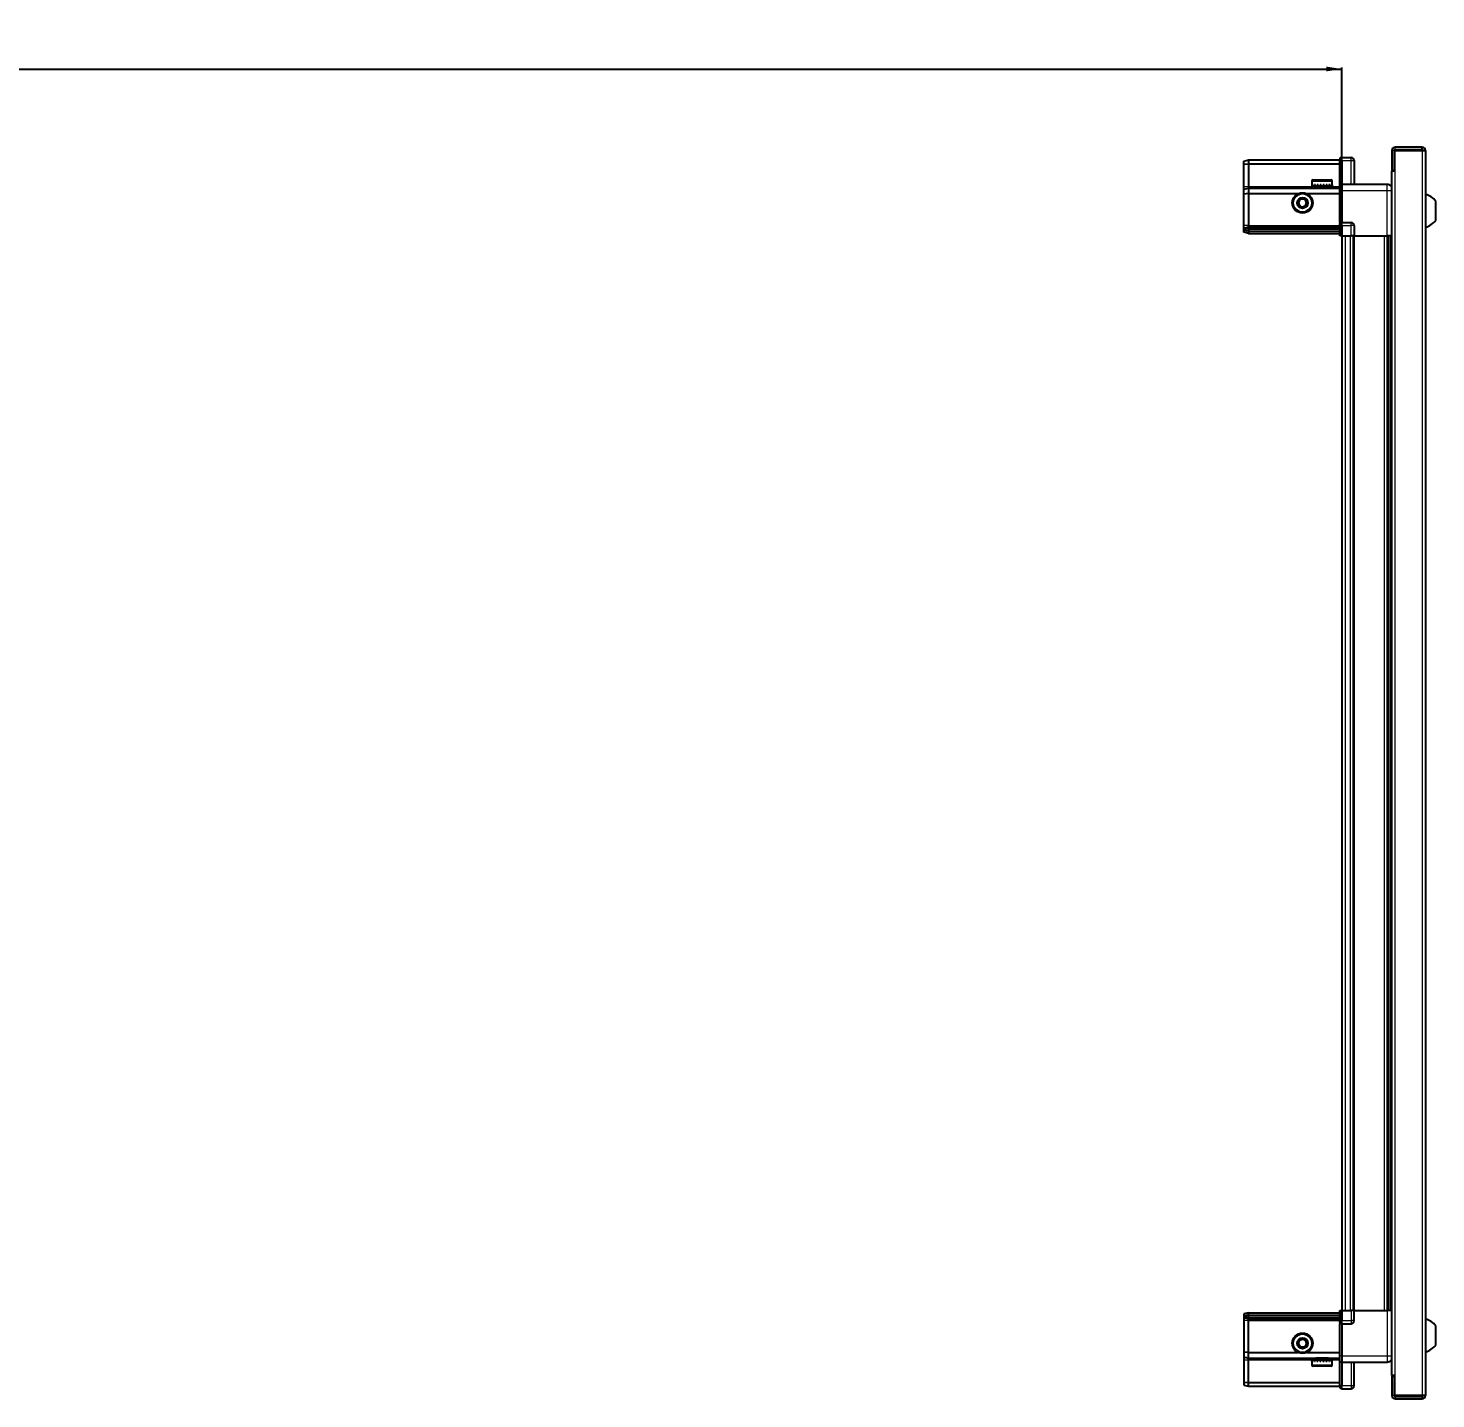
# Model space of a CAD drawing. Header units: millimetres. Extents: x 1021 to 4264, y -1438 to 1683.
# Drawn here: x 2757 to 3655, y 743 to 1618 of the extents above; entities that cross this region are included whole.
import ezdxf

# ---------------------------------------------------------------- set-up
doc = ezdxf.new("R2010")
doc.units = ezdxf.units.MM
doc.layers.add('FORMAT', color=7, linetype='Continuous')
doc.styles.add('SLDTEXTSTYLE0', font='TXT', dxfattribs={"width": 0.75})
doc.dimstyles.new('SLDDIMSTYLE0', dxfattribs={"dimtxt": 20, "dimasz": 10, "dimexe": 0, "dimexo": 0.0625, "dimgap": 5, "dimtad": 2, "dimdec": 1, "dimrnd": 1e-09, "dimzin": 12, "dimdsep": 46, "dimtxsty": 'SLDTEXTSTYLE0', "dimsah": 1, "dimcen": 0.09, "dimadec": 0, "dimazin": 3, "dimtfac": 1, "dimtofl": 0, "dimtmove": 0, "dimatfit": 3, "dimfxl": 0, "dimfrac": 2, "dimtolj": 1, "dimtzin": 12, "dimarcsym": 0})

# ---------------------------------------------------------------- blocks, each defined once
blk = doc.blocks.new('_D_4')
at = {"layer": 'FORMAT'}
for p, q in [((1695.13, 1485.67), (1695.13, 1593.16)), ((1695.13, 1592.16), (3595.13, 1592.16)), ((3595.13, 1485.67), (3595.13, 1593.16))]:
    blk.add_line(p, q, dxfattribs=at)
for points in [[(1695.13, 1592.16), (1705.13, 1590.63), (1705.13, 1593.7)], [(3595.13, 1592.16), (3585.13, 1593.7), (3585.13, 1590.63)]]:
    blk.add_solid(points, dxfattribs=at)
at = {"layer": 'FORMAT', "insert": (2615.58, 1617.95), "char_height": 20, "attachment_point": 1, "style": 'SLDTEXTSTYLE0'}
blk.add_mtext('1900', dxfattribs=at)

msp = doc.modelspace()

# ---------------------------------------------------------------- linework, layer by layer
at = {"color": 7, "linetype": 'Continuous', "lineweight": 25}
for p, q in [((3626.98, 1540.06), (3626.98, 1527.66)), ((3628.48, 1540.06), (3628.48, 1527.66)), ((3628.98, 1527.16), (3628.98, 1540.06)), ((3628.98, 1540.06), (3646.38, 1540.06)), ((3646.38, 1542.16), (3629.08, 1542.16)), ((3646.38, 1540.66), (3629.08, 1540.66)), ((3646.38, 1540.66), (3646.38, 1542.16)), ((3646.38, 1540.06), (3648.48, 1540.06)), ((3648.48, 1540.06), (3648.48, 745.26)), ((3532.48, 1533.36), (3535.48, 1534.16)), ((3532.48, 1531.51), (3532.48, 1533.36)), ((3532.48, 1531.51), (3535.48, 1531.66)), ((3532.48, 1517.16), (3532.48, 1531.51)), ((3535.48, 1534.16), (3535.48, 1531.66)), ((3535.48, 1534.16), (3593.78, 1534.16)), ((3535.48, 1531.66), (3535.48, 1517.16)), ((3535.48, 1531.66), (3593.78, 1531.66)), ((3594.65, 1535.66), (3593.78, 1535.16)), ((3594.65, 1535.66), (3593.78, 1535.16)), ((3593.78, 1535.16), (3593.78, 1533.66)), ((3593.78, 1518.86), (3593.78, 1533.66)), ((3594.98, 1535.66), (3594.65, 1535.66)), ((3594.98, 1535.66), (3594.65, 1535.66)), ((3594.98, 1533.66), (3594.98, 1535.66)), ((3594.98, 1535.66), (3594.98, 1535.66)), ((3594.98, 1535.66), (3600.98, 1535.66)), ((3594.98, 1533.66), (3594.98, 1518.86)), ((3602.98, 1533.66), (3602.98, 1518.66)), ((3626.98, 1527.66), (3628.48, 1527.66)), ((3575.98, 1520.56), (3575.98, 1517.66)), ((3576.78, 1521.36), (3588.18, 1521.36)), ((3588.98, 1517.66), (3588.98, 1520.56)), ((3593.78, 1518.66), (3593.78, 1518.86)), ((3594.98, 1518.66), (3593.78, 1518.66)), ((3593.78, 1514.66), (3593.78, 1518.66)), ((3594.98, 1518.86), (3594.98, 1518.66)), ((3594.98, 1518.66), (3594.98, 1514.66)), ((3594.98, 1518.66), (3623.98, 1518.66)), ((3626.88, 1527.16), (3626.88, 758.16)), ((3626.88, 1527.16), (3628.98, 1527.16)), ((3532.48, 1515.36), (3532.48, 1517.16)), ((3532.48, 1515.36), (3535.48, 1516.16)), ((3532.48, 1512.33), (3532.48, 1515.36)), ((3535.48, 1512.66), (3532.48, 1512.33)), ((3532.48, 1492.16), (3532.48, 1512.33)), ((3535.48, 1517.16), (3535.48, 1516.16)), ((3535.48, 1516.16), (3535.48, 1512.66)), ((3535.48, 1516.16), (3593.78, 1516.16)), ((3535.48, 1512.66), (3535.48, 1492.16)), ((3535.48, 1512.66), (3567.48, 1512.66)), ((3572.48, 1512.66), (3593.78, 1512.66)), ((3575.98, 1517.66), (3576.02, 1517.66)), ((3576.14, 1518.16), (3576.02, 1518.16)), ((3576.02, 1518.16), (3576.02, 1517.66)), ((3576.02, 1517.66), (3576.14, 1517.66)), ((3576.14, 1518.16), (3576.14, 1517.66)), ((3576.14, 1517.66), (3576.55, 1517.66)), ((3576.89, 1518.16), (3576.55, 1518.16)), ((3576.55, 1518.16), (3576.55, 1517.66)), ((3576.55, 1517.66), (3576.89, 1517.66)), ((3576.89, 1518.16), (3576.89, 1517.66)), ((3576.89, 1517.66), (3577.66, 1517.66)), ((3578.19, 1518.16), (3577.66, 1518.16)), ((3577.66, 1518.16), (3577.66, 1517.66)), ((3577.66, 1517.66), (3578.19, 1517.66)), ((3578.08, 1517.66), (3578.08, 1517.56)), ((3578.08, 1517.56), (3586.88, 1517.56)), ((3578.19, 1518.16), (3578.19, 1517.66)), ((3578.19, 1517.66), (3579.25, 1517.66)), ((3578.48, 1517.16), (3579.17, 1516.68)), ((3578.48, 1517.16), (3586.48, 1517.16)), ((3579.17, 1516.68), (3578.48, 1516.2)), ((3578.48, 1516.2), (3578.48, 1516.16)), ((3578.48, 1516.2), (3586.48, 1516.2)), ((3579.17, 1516.68), (3585.79, 1516.68)), ((3579.91, 1518.16), (3579.25, 1518.16)), ((3579.25, 1518.16), (3579.25, 1517.66)), ((3579.25, 1517.66), (3579.91, 1517.66)), ((3579.91, 1518.16), (3579.91, 1517.66)), ((3579.91, 1517.66), (3581.15, 1517.66)), ((3581.88, 1518.16), (3581.15, 1518.16)), ((3581.15, 1518.16), (3581.15, 1517.66)), ((3581.15, 1517.66), (3581.58, 1517.66)), ((3581.58, 1518.16), (3581.58, 1517.66)), ((3581.88, 1518.16), (3581.88, 1517.66)), ((3581.88, 1517.66), (3583.18, 1517.66)), ((3583.9, 1518.16), (3583.18, 1518.16)), ((3583.18, 1518.16), (3583.18, 1517.66)), ((3583.45, 1518.16), (3583.45, 1517.66)), ((3583.45, 1517.66), (3583.9, 1517.66)), ((3583.9, 1518.16), (3583.9, 1517.66)), ((3583.9, 1517.66), (3585.14, 1517.66)), ((3585.8, 1518.16), (3585.14, 1518.16)), ((3585.14, 1518.16), (3585.14, 1517.66)), ((3585.14, 1517.66), (3585.8, 1517.66)), ((3585.79, 1516.68), (3586.48, 1517.16)), ((3586.48, 1516.2), (3585.79, 1516.68)), ((3585.8, 1518.16), (3585.8, 1517.66)), ((3585.8, 1517.66), (3586.84, 1517.66)), ((3586.48, 1516.16), (3586.48, 1516.2)), ((3587.36, 1518.16), (3586.84, 1518.16)), ((3586.84, 1518.16), (3586.84, 1517.66)), ((3586.84, 1517.66), (3587.36, 1517.66)), ((3586.88, 1517.56), (3586.88, 1517.66)), ((3587.36, 1518.16), (3587.36, 1517.66)), ((3587.36, 1517.66), (3588.12, 1517.66)), ((3588.45, 1518.16), (3588.12, 1518.16)), ((3588.12, 1518.16), (3588.12, 1517.66)), ((3588.12, 1517.66), (3588.45, 1517.66)), ((3588.45, 1518.16), (3588.45, 1517.66)), ((3588.45, 1517.66), (3588.84, 1517.66)), ((3588.95, 1518.16), (3588.84, 1518.16)), ((3588.84, 1518.16), (3588.84, 1517.66)), ((3588.84, 1517.66), (3588.95, 1517.66)), ((3588.95, 1518.16), (3588.95, 1517.66)), ((3588.95, 1517.66), (3588.98, 1517.66)), ((3593.78, 1494.36), (3593.78, 1514.66)), ((3594.98, 1514.66), (3594.98, 1494.36)), ((3655.08, 1495.66), (3655.08, 1507.66)), ((3532.48, 1490.36), (3532.48, 1492.16)), ((3535.48, 1492.16), (3535.48, 1491.16)), ((3593.78, 1494.16), (3593.78, 1494.36)), ((3594.98, 1494.16), (3593.78, 1494.16)), ((3593.78, 1494.16), (3593.78, 1493.49)), ((3593.78, 1485.66), (3593.78, 1493.49)), ((3594.65, 1492.16), (3594.65, 1485.66)), ((3594.98, 1494.36), (3594.98, 1494.16)), ((3594.98, 1492.16), (3594.98, 1494.16)), ((3594.98, 1494.16), (3600.98, 1494.16)), ((3594.98, 1492.16), (3594.98, 1494.16)), ((3594.98, 1492.16), (3594.98, 1485.66)), ((3602.98, 1492.16), (3602.98, 1485.66)), ((3535.48, 1491.16), (3532.48, 1490.36)), ((3532.48, 1489.62), (3532.48, 1490.36)), ((3535.48, 1490.16), (3532.48, 1489.62)), ((3532.48, 1489.12), (3532.48, 1489.62)), ((3532.48, 1487.97), (3532.48, 1489.12)), ((3535.48, 1488.66), (3532.48, 1489.12)), ((3535.48, 1487.16), (3532.48, 1487.97)), ((3535.48, 1491.16), (3535.48, 1490.16)), ((3535.48, 1491.16), (3593.78, 1491.16)), ((3535.48, 1490.16), (3593.78, 1490.16)), ((3535.48, 1490.16), (3535.48, 1488.66)), ((3535.48, 1488.66), (3535.48, 1487.16)), ((3535.48, 1488.66), (3593.78, 1488.66)), ((3535.48, 1487.16), (3593.78, 1487.16)), ((3594.65, 1485.66), (3593.78, 1485.66)), ((3594.98, 1485.66), (3594.65, 1485.66)), ((3594.98, 1485.66), (3600.98, 1485.66)), ((3595.13, 1485.66), (3595.13, 799.66)), ((3602.98, 1485.66), (3600.98, 1485.66)), ((3602.33, 1485.66), (3602.33, 799.66)), ((3602.98, 1485.66), (3623.98, 1485.66)), ((3625.01, 799.66), (3625.01, 1485.66)), ((3625.04, 799.66), (3625.04, 1485.66)), ((3626.83, 1485.66), (3626.83, 799.66)), ((3593.78, 791.84), (3593.78, 799.66)), ((3593.78, 799.66), (3594.65, 799.66)), ((3594.65, 799.66), (3594.65, 799.66)), ((3594.65, 799.66), (3594.65, 793.16)), ((3594.98, 799.66), (3594.65, 799.66)), ((3594.98, 799.66), (3594.98, 793.16)), ((3594.98, 799.66), (3594.98, 799.66)), ((3594.98, 799.66), (3594.98, 793.16)), ((3594.98, 799.66), (3600.98, 799.66)), ((3602.98, 799.66), (3600.98, 799.66)), ((3602.98, 793.16), (3602.98, 799.66)), ((3602.98, 799.66), (3623.98, 799.66)), ((3535.48, 798.16), (3532.48, 797.36)), ((3532.48, 797.36), (3532.48, 796.21)), ((3535.48, 796.66), (3532.48, 796.21)), ((3532.48, 796.21), (3532.48, 795.71)), ((3535.48, 795.16), (3532.48, 795.71)), ((3532.48, 795.71), (3532.48, 794.97)), ((3535.48, 794.16), (3532.48, 794.97)), ((3532.48, 794.97), (3532.48, 793.16)), ((3532.48, 793.16), (3532.48, 773)), ((3535.48, 796.66), (3535.48, 798.16)), ((3535.48, 798.16), (3593.78, 798.16)), ((3535.48, 796.66), (3593.78, 796.66)), ((3535.48, 795.16), (3535.48, 796.66)), ((3535.48, 795.16), (3593.78, 795.16)), ((3535.48, 794.16), (3535.48, 795.16)), ((3535.48, 794.16), (3593.78, 794.16)), ((3535.48, 793.16), (3535.48, 794.16)), ((3535.48, 772.66), (3535.48, 793.16)), ((3593.78, 791.84), (3593.78, 791.16)), ((3594.98, 791.16), (3593.78, 791.16)), ((3593.78, 790.96), (3593.78, 791.16)), ((3593.78, 770.66), (3593.78, 790.96)), ((3594.98, 791.16), (3594.98, 793.16)), ((3594.98, 791.16), (3594.98, 790.96)), ((3594.98, 791.16), (3600.98, 791.16)), ((3594.98, 790.96), (3594.98, 770.66)), ((3655.08, 777.66), (3655.08, 789.66)), ((3535.48, 772.66), (3532.48, 773)), ((3532.48, 773), (3532.48, 769.97)), ((3535.48, 772.66), (3567.48, 772.66)), ((3535.48, 769.16), (3535.48, 772.66)), ((3572.48, 772.66), (3593.78, 772.66)), ((3532.48, 769.97), (3535.48, 769.16)), ((3532.48, 769.97), (3532.48, 768.16)), ((3532.48, 768.16), (3532.48, 753.82)), ((3535.48, 769.16), (3593.78, 769.16)), ((3535.48, 768.16), (3535.48, 769.16)), ((3535.48, 753.66), (3535.48, 768.16)), ((3575.98, 767.66), (3575.98, 764.76)), ((3576, 767.66), (3575.98, 767.66)), ((3576, 767.16), (3576, 767.66)), ((3576.1, 767.66), (3576, 767.66)), ((3576, 767.16), (3576.1, 767.16)), ((3576.1, 767.16), (3576.1, 767.66)), ((3576.47, 767.66), (3576.1, 767.66)), ((3576.47, 767.16), (3576.47, 767.66)), ((3576.79, 767.66), (3576.47, 767.66)), ((3576.47, 767.16), (3576.79, 767.16)), ((3588.18, 763.96), (3576.78, 763.96)), ((3576.79, 767.16), (3576.79, 767.66)), ((3577.53, 767.66), (3576.79, 767.66)), ((3577.53, 767.16), (3577.53, 767.66)), ((3578.04, 767.66), (3577.53, 767.66)), ((3577.53, 767.16), (3578.04, 767.16)), ((3578.04, 767.16), (3578.04, 767.66)), ((3579.07, 767.66), (3578.04, 767.66)), ((3578.08, 767.76), (3578.08, 767.66)), ((3586.88, 767.76), (3578.08, 767.76)), ((3578.48, 769.16), (3578.48, 769.13)), ((3578.48, 769.13), (3579.17, 768.65)), ((3586.48, 769.13), (3578.48, 769.13)), ((3579.17, 768.65), (3578.48, 768.16)), ((3586.48, 768.16), (3578.48, 768.16)), ((3579.07, 767.16), (3579.07, 767.66)), ((3579.72, 767.66), (3579.07, 767.66)), ((3579.07, 767.16), (3579.72, 767.16)), ((3585.79, 768.65), (3579.17, 768.65)), ((3579.72, 767.16), (3579.72, 767.66)), ((3580.95, 767.66), (3579.72, 767.66)), ((3580.95, 767.16), (3580.95, 767.66)), ((3581.44, 767.66), (3580.95, 767.66)), ((3580.95, 767.16), (3581.68, 767.16)), ((3581.44, 767.16), (3581.44, 767.66)), ((3581.68, 767.16), (3581.68, 767.66)), ((3582.98, 767.66), (3581.68, 767.66)), ((3582.98, 767.16), (3582.98, 767.66)), ((3582.98, 767.16), (3583.71, 767.16)), ((3583.31, 767.16), (3583.31, 767.66)), ((3583.71, 767.66), (3583.31, 767.66)), ((3583.71, 767.16), (3583.71, 767.66)), ((3584.95, 767.66), (3583.71, 767.66)), ((3584.95, 767.16), (3584.95, 767.66)), ((3585.62, 767.66), (3584.95, 767.66)), ((3584.95, 767.16), (3585.62, 767.16)), ((3585.62, 767.16), (3585.62, 767.66)), ((3586.69, 767.66), (3585.62, 767.66)), ((3585.79, 768.65), (3586.48, 769.13)), ((3586.48, 768.16), (3585.79, 768.65)), ((3586.48, 769.13), (3586.48, 769.16)), ((3586.69, 767.16), (3586.69, 767.66)), ((3587.23, 767.66), (3586.69, 767.66)), ((3586.69, 767.16), (3587.23, 767.16)), ((3586.88, 767.66), (3586.88, 767.76)), ((3587.23, 767.16), (3587.23, 767.66)), ((3588.02, 767.66), (3587.23, 767.66)), ((3588.02, 767.16), (3588.02, 767.66)), ((3588.37, 767.66), (3588.02, 767.66)), ((3588.02, 767.16), (3588.37, 767.16)), ((3588.37, 767.16), (3588.37, 767.66)), ((3588.8, 767.66), (3588.37, 767.66)), ((3588.8, 767.16), (3588.8, 767.66)), ((3588.93, 767.66), (3588.8, 767.66)), ((3588.8, 767.16), (3588.93, 767.16)), ((3588.93, 767.16), (3588.93, 767.66)), ((3588.98, 767.66), (3588.93, 767.66)), ((3588.98, 764.76), (3588.98, 767.66)), ((3593.78, 766.66), (3593.78, 770.66)), ((3594.98, 766.66), (3593.78, 766.66)), ((3593.78, 766.46), (3593.78, 766.66)), ((3593.78, 751.66), (3593.78, 766.46)), ((3594.98, 770.66), (3594.98, 766.66)), ((3594.98, 766.66), (3594.98, 766.46)), ((3594.98, 766.66), (3623.98, 766.66)), ((3594.98, 766.46), (3594.98, 751.66)), ((3594.98, 766.46), (3594.98, 751.66)), ((3602.98, 751.66), (3602.98, 766.66)), ((3628.98, 758.16), (3626.88, 758.16)), ((3626.98, 757.66), (3628.48, 757.66)), ((3626.98, 757.66), (3626.98, 745.26)), ((3628.48, 757.66), (3628.48, 745.26)), ((3628.98, 745.26), (3628.98, 758.16)), ((3532.48, 753.82), (3535.48, 753.66)), ((3532.48, 753.82), (3532.48, 751.97)), ((3532.48, 751.97), (3535.48, 751.16)), ((3535.48, 753.66), (3593.78, 753.66)), ((3535.48, 751.16), (3535.48, 753.66)), ((3535.48, 751.16), (3593.78, 751.16)), ((3593.78, 751.66), (3593.78, 750.16)), ((3593.78, 750.16), (3594.65, 749.66)), ((3594.98, 749.66), (3594.65, 749.66)), ((3594.98, 749.66), (3594.98, 751.66)), ((3594.98, 749.66), (3600.98, 749.66)), ((3646.38, 745.26), (3628.98, 745.26)), ((3629.08, 744.66), (3646.38, 744.66)), ((3629.08, 743.16), (3646.38, 743.16)), ((3648.48, 745.26), (3646.38, 745.26)), ((3646.38, 744.66), (3646.38, 743.16))]:
    msp.add_line(p, q, dxfattribs=at)
at = {"color": 8, "linetype": 'Continuous', "lineweight": 18}
for p, q in [((3628.48, 1540.06), (3626.98, 1540.06)), ((3629.08, 1540.66), (3629.08, 1542.16)), ((3646.38, 1540.06), (3646.38, 745.26)), ((3594.98, 1533.66), (3593.78, 1533.66)), ((3594.98, 1533.66), (3600.98, 1533.66)), ((3600.98, 1533.66), (3600.98, 1535.66)), ((3600.98, 1533.66), (3602.98, 1533.66)), ((3600.98, 1518.66), (3600.98, 1533.66)), ((3575.98, 1520.56), (3588.98, 1520.56)), ((3593.78, 1518.86), (3594.98, 1518.86)), ((3628.98, 1527.16), (3628.98, 758.16)), ((3532.48, 1517.16), (3535.48, 1517.16)), ((3535.48, 1517.16), (3578.48, 1517.16)), ((3586.48, 1517.16), (3593.78, 1517.16)), ((3594.98, 1514.66), (3593.78, 1514.66)), ((3594.98, 1514.66), (3623.98, 1514.66)), ((3623.98, 1485.66), (3623.98, 1514.66)), ((3535.48, 1492.16), (3532.48, 1492.16)), ((3535.48, 1492.16), (3593.78, 1492.16)), ((3593.78, 1494.36), (3594.98, 1494.36)), ((3594.98, 1492.16), (3594.65, 1492.16)), ((3594.98, 1492.16), (3600.98, 1492.16)), ((3600.98, 1492.16), (3600.98, 1494.16)), ((3600.98, 1485.66), (3600.98, 1492.16)), ((3602.98, 1492.16), (3600.98, 1492.16)), ((3597.13, 1485.66), (3597.13, 799.66)), ((3600.33, 1485.66), (3600.33, 799.66)), ((3602.98, 1485.66), (3602.98, 799.66)), ((3622.39, 799.66), (3622.39, 1485.66)), ((3623.8, 1485.66), (3623.8, 799.66)), ((3626.25, 799.66), (3626.25, 1485.66)), ((3594.98, 799.66), (3594.65, 799.66)), ((3600.98, 799.66), (3600.98, 793.16)), ((3623.98, 799.66), (3623.98, 770.66)), ((3535.48, 793.16), (3532.48, 793.16)), ((3535.48, 793.16), (3593.78, 793.16)), ((3594.98, 790.96), (3593.78, 790.96)), ((3594.98, 793.16), (3594.65, 793.16)), ((3594.98, 793.16), (3600.98, 793.16)), ((3602.98, 793.16), (3600.98, 793.16)), ((3600.98, 793.16), (3600.98, 791.16)), ((3532.48, 768.16), (3535.48, 768.16)), ((3535.48, 768.16), (3578.48, 768.16)), ((3588.98, 764.76), (3575.98, 764.76)), ((3586.48, 768.16), (3593.78, 768.16)), ((3594.98, 770.66), (3593.78, 770.66)), ((3594.98, 766.46), (3593.78, 766.46)), ((3594.98, 770.66), (3623.98, 770.66)), ((3600.98, 766.66), (3600.98, 751.66)), ((3594.98, 751.66), (3593.78, 751.66)), ((3594.98, 751.66), (3600.98, 751.66)), ((3600.98, 751.66), (3602.98, 751.66)), ((3600.98, 751.66), (3600.98, 749.66)), ((3628.48, 745.26), (3626.98, 745.26)), ((3629.08, 744.66), (3629.08, 743.16))]:
    msp.add_line(p, q, dxfattribs=at)
at = {"color": 7, "linetype": 'Continuous', "lineweight": 25}
for centre, radius in [((3569.98, 1506.66), 6.5), ((3569.98, 1506.66), 3.46), ((3569.98, 778.66), 6.5), ((3569.98, 778.66), 3.46)]:
    msp.add_circle(centre, radius, dxfattribs=at)
at = {"color": 8, "linetype": 'Continuous', "lineweight": 18}
for centre in [(3569.98, 1506.66), (3569.98, 778.66)]:
    msp.add_circle(centre, 5.7, dxfattribs=at)
at = {"color": 7, "linetype": 'Continuous', "lineweight": 25}
for centre, radius, start, end in [((3629.08, 1540.06), 2.1, 90, 180), ((3629.08, 1540.06), 0.6, 90, 180), ((3646.38, 1540.06), 2.1, 0, 90), ((3646.38, 1540.06), 0.6, 0, 90), ((3600.98, 1533.66), 2, 360, 90), ((3576.78, 1520.56), 0.8, 90, 180), ((3588.18, 1520.56), 0.8, 0, 90), ((3578.08, 1517.16), 0.4, 0, 90), ((3586.88, 1517.16), 0.4, 90, 180), ((3645.46, 1500.64), 11.91, 36.1266, 75.29965), ((3569.98, 1506.66), 2.5, 120.74103, 180.74103), ((3569.98, 1506.66), 2.5, 180.74103, 240.74103), ((3569.98, 1506.66), 2.5, 60.74103, 120.74103), ((3569.98, 1506.66), 2.5, 240.74103, 300.74103), ((3569.98, 1506.66), 2.5, 0.74103, 60.74103), ((3569.98, 1506.66), 2.5, 300.74103, 0.74103), ((3600.98, 1492.16), 2, 0, 90), ((3645.46, 1502.69), 11.91, 284.70035, 323.8734), ((3600.98, 793.16), 2, 270, 0), ((3645.46, 782.64), 11.91, 36.1266, 75.29965), ((3569.98, 778.66), 2.5, 155.91157, 215.91157), ((3569.98, 778.66), 2.5, 95.91157, 155.91157), ((3569.98, 778.66), 2.5, 215.91157, 275.91157), ((3569.98, 778.66), 2.5, 35.91157, 95.91157), ((3569.98, 778.66), 2.5, 275.91157, 335.91157), ((3569.98, 778.66), 2.5, 335.91157, 35.91157), ((3645.46, 784.69), 11.91, 284.70035, 323.8734), ((3576.78, 764.76), 0.8, 180, 270), ((3578.08, 768.16), 0.4, 270, 360), ((3586.88, 768.16), 0.4, 180, 270), ((3588.18, 764.76), 0.8, 270, 360), ((3600.98, 751.66), 2, 270, 0), ((3629.08, 745.26), 2.1, 180, 270), ((3629.08, 745.26), 0.6, 180, 270), ((3646.38, 745.26), 0.6, 270, 0), ((3646.38, 745.26), 2.1, 270, 0)]:
    msp.add_arc(centre, radius, start, end, dxfattribs=at)
for centre, start_param, end_param in [((3591.19, 1492.16), 0, 0.722734), ((3591.19, 793.16), 5.560451, 6.283185)]:
    msp.add_ellipse(centre, major_axis=(3.46, 0), ratio=0.57735, start_param=start_param, end_param=end_param, dxfattribs=at)
for points, knots in [([(3623.98, 1518.66), (3624.42, 1518.62), (3625.1, 1518.55), (3625.91, 1518.11), (3626.47, 1517.67), (3626.75, 1517.3), (3626.88, 1517.12)], [0, 0, 0, 0, 0.384298, 0.591173, 0.802437, 1, 1, 1, 1]), ([(3567.46, 1508.07), (3567.91, 1508.34), (3568.74, 1508.83), (3569.56, 1509.32), (3569.95, 1509.55)], [0, 0, 0, 0, 0.534686, 1, 1, 1, 1]), ([(3569.95, 1509.55), (3570.4, 1509.3), (3571.24, 1508.83), (3572.07, 1508.36), (3572.46, 1508.14)], [0, 0, 0, 0, 0.534686, 1, 1, 1, 1]), ([(3567.5, 1505.19), (3567.5, 1505.31), (3567.49, 1505.91), (3567.48, 1506.91), (3567.47, 1507.73), (3567.46, 1508.07)], [0, 0, 0, 0, 0.133125, 0.637099, 1, 1, 1, 1]), ([(3570.02, 1503.78), (3569.57, 1504.03), (3568.73, 1504.5), (3567.89, 1504.97), (3567.5, 1505.19)], [0, 0, 0, 0, 0.534686, 1, 1, 1, 1]), ([(3572.5, 1505.25), (3572.06, 1504.99), (3571.23, 1504.5), (3570.4, 1504.01), (3570.02, 1503.78)], [0, 0, 0, 0, 0.534686, 1, 1, 1, 1]), ([(3572.46, 1508.14), (3572.47, 1507.8), (3572.48, 1506.97), (3572.49, 1505.98), (3572.5, 1505.38), (3572.5, 1505.25)], [0, 0, 0, 0, 0.362901, 0.866875, 1, 1, 1, 1]), ([(3626.83, 1485.66), (3626.8, 1485.66), (3626.58, 1485.66), (3625.86, 1485.66), (3624.89, 1485.66), (3624.24, 1485.66), (3623.98, 1485.66)], [0, 0, 0, 0, 0.071707, 0.420979, 0.770251, 1, 1, 1, 1]), ([(3626.83, 799.66), (3626.8, 799.66), (3626.58, 799.66), (3625.86, 799.66), (3624.89, 799.66), (3624.24, 799.66), (3623.98, 799.66)], [0, 0, 0, 0, 0.071707, 0.420979, 0.770251, 1, 1, 1, 1]), ([(3567.11, 778.37), (3567.32, 778.84), (3567.72, 779.72), (3568.11, 780.59), (3568.29, 781)], [0, 0, 0, 0, 0.534686, 1, 1, 1, 1]), ([(3568.81, 776.03), (3568.5, 776.45), (3567.94, 777.23), (3567.37, 778.01), (3567.11, 778.37)], [0, 0, 0, 0, 0.534686, 1, 1, 1, 1]), ([(3568.29, 781), (3568.63, 781.04), (3569.45, 781.12), (3570.44, 781.22), (3571.04, 781.29), (3571.16, 781.3)], [0, 0, 0, 0, 0.362901, 0.866875, 1, 1, 1, 1]), ([(3571.68, 776.33), (3571.55, 776.31), (3570.96, 776.25), (3569.97, 776.15), (3569.15, 776.06), (3568.81, 776.03)], [0, 0, 0, 0, 0.133125, 0.637099, 1, 1, 1, 1]), ([(3571.16, 781.3), (3571.46, 780.88), (3572.03, 780.1), (3572.59, 779.32), (3572.85, 778.96)], [0, 0, 0, 0, 0.534686, 1, 1, 1, 1]), ([(3572.85, 778.96), (3572.64, 778.49), (3572.25, 777.61), (3571.86, 776.73), (3571.68, 776.33)], [0, 0, 0, 0, 0.534686, 1, 1, 1, 1]), ([(3623.98, 766.66), (3624.42, 766.71), (3625.1, 766.78), (3625.91, 767.22), (3626.47, 767.66), (3626.75, 768.03), (3626.88, 768.21)], [0, 0, 0, 0, 0.384298, 0.591173, 0.802437, 1, 1, 1, 1])]:
    msp.add_open_spline(points, degree=3, knots=knots, dxfattribs=at)
at = {"color": 8, "linetype": 'Continuous', "lineweight": 18}
for points in [[(3623.98, 1514.66), (3623.98, 1515.19), (3623.98, 1516.24), (3623.98, 1517.56), (3623.98, 1518.48), (3623.98, 1518.6), (3623.98, 1518.66)], [(3623.98, 770.66), (3623.98, 770.14), (3623.98, 769.09), (3623.98, 767.77), (3623.98, 766.84), (3623.98, 766.72), (3623.98, 766.66)]]:
    msp.add_open_spline(points, degree=3, dxfattribs=at)
for points, knots in [([(3623.98, 1514.66), (3624.42, 1514.66), (3625.1, 1514.66), (3625.91, 1514.66), (3626.47, 1514.66), (3626.75, 1514.66), (3626.88, 1514.66)], [0, 0, 0, 0, 0.3842982, 0.5911726, 0.8024372, 1, 1, 1, 1]), ([(3623.98, 770.66), (3624.42, 770.66), (3625.1, 770.66), (3625.91, 770.66), (3626.47, 770.66), (3626.75, 770.66), (3626.88, 770.66)], [0, 0, 0, 0, 0.384298, 0.591173, 0.802437, 1, 1, 1, 1])]:
    msp.add_open_spline(points, degree=3, knots=knots, dxfattribs=at)

# ---------------------------------------------------------------- dimensions: what is measured, and where the dimension line sits
at = {"layer": 'FORMAT'}
dim = msp.add_linear_dim(base=(3595.13, 1592.16), p1=(1695.13, 1485.66), p2=(3595.13, 1485.66), angle=0, dimstyle='SLDDIMSTYLE0', dxfattribs=at)
dim.commit()
dim.dimension.update_dxf_attribs({"geometry": '_D_4', "text_midpoint": (2645.13, 1592.16), "dimtype": 160})

doc.saveas('drawing.dxf')
